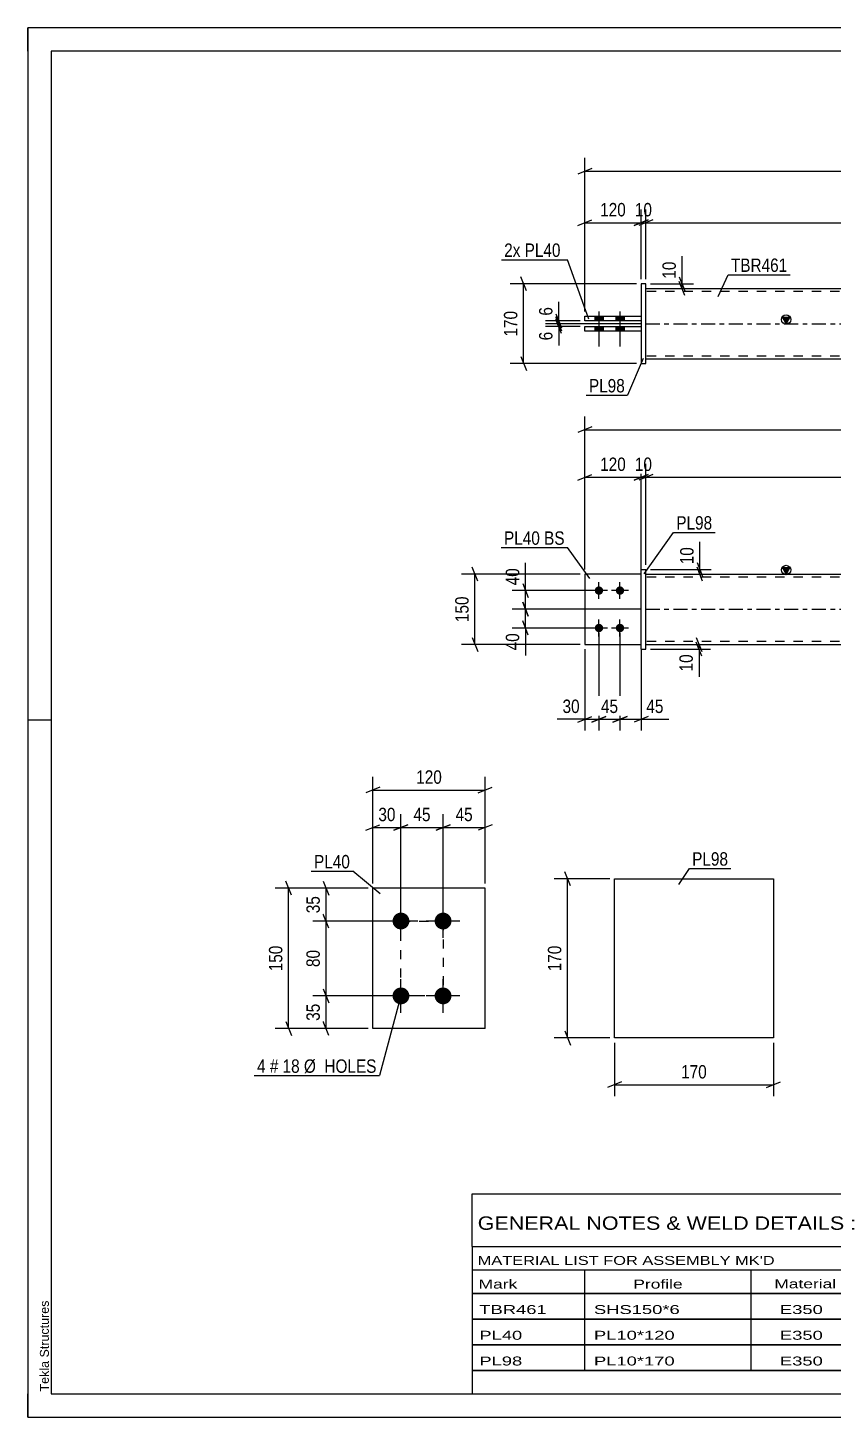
# Model space of a CAD drawing. Header units: millimetres. Extents: x 0 to 420, y 0 to 297.
# Drawn here: x 0 to 172.1, y 0 to 297 of the extents above; entities that cross this region are included whole.
import ezdxf

# ---------------------------------------------------------------- set-up
doc = ezdxf.new("R2010")
doc.units = ezdxf.units.MM
doc.linetypes.add('DXK_LINE_DOT2', pattern=[3.9198, 1.9599, -1.9599])
doc.linetypes.add('DXK_LINE_DOT3', pattern=[5.9187, 2.979, -0.9799, 0.9799, -0.9799])
doc.styles.add('Arial', font='ARIAL.TTF', dxfattribs={"height": 0.2})
doc.styles.add('Arial Narrow', font='ARIALN.TTF', dxfattribs={"height": 0.2})

# ---------------------------------------------------------------- blocks, each defined once
blk = doc.blocks.new('Unknown-581590488-1127')
at = {"color": 5, "linetype": 'Continuous'}
for p, q in [((420, 297), (0, 297)), ((0, 297), (0, 0)), ((0, 292), (0, 297)), ((415, 292), (5, 292)), ((5, 292), (5, 5)), ((5, 149), (0, 149)), ((0, 0), (0, 5)), ((5, 5), (415, 5)), ((0, 0), (420, 0))]:
    blk.add_line(p, q, dxfattribs=at)
at = {"color": 174, "linetype": 'Continuous', "style": 'Arial'}
blk.add_text('Tekla Structures', height=1.9102, rotation=90, dxfattribs=at).set_placement((4.5, 5.5))
blk = doc.blocks.new('Part-581590488-1420 - 1364')
at = {"color": 7, "linetype": 'DXK_LINE_DOT2'}
for p, q in [((131.06, 180.2), (119.06, 180.2)), ((119.06, 180.2), (119.06, 165.2)), ((131.06, 165.2), (131.06, 180.2)), ((119.06, 165.2), (131.06, 165.2))]:
    blk.add_line(p, q, dxfattribs=at)
blk = doc.blocks.new('Bolt-581590488-1378 - 1364')
at = {"linetype": 'Continuous'}
for points in [[(122.06, 175.8, -1), (122.06, 177.6, -1)], [(126.56, 175.8, -1), (126.56, 177.6, -1)], [(122.06, 167.8, -1), (122.06, 169.6, -1)], [(126.56, 167.8, -1), (126.56, 169.6, -1)]]:
    blk.add_hatch(color=1, dxfattribs=at).paths.add_polyline_path(points)
at = {"color": 1, "linetype": 'Continuous'}
for p, q in [((122.06, 174.9), (122.06, 178.5)), ((126.56, 174.9), (126.56, 178.5)), ((123.86, 176.7), (120.26, 176.7)), ((128.36, 176.7), (124.76, 176.7)), ((122.06, 166.9), (122.06, 170.5)), ((126.56, 166.9), (126.56, 170.5)), ((123.86, 168.7), (120.26, 168.7)), ((128.36, 168.7), (124.76, 168.7))]:
    blk.add_line(p, q, dxfattribs=at)
blk = doc.blocks.new('Part-581590488-1405 - 1364')
at = {"color": 2, "linetype": 'Continuous'}
for p, q in [((131.06, 164.2), (131.06, 181.2)), ((131.06, 181.2), (132.06, 181.2)), ((132.06, 164.2), (132.06, 181.2)), ((131.06, 164.2), (132.06, 164.2))]:
    blk.add_line(p, q, dxfattribs=at)
blk = doc.blocks.new('Part-581590488-1425 - 1364')
at = {"color": 2, "linetype": 'Continuous'}
for p, q in [((131.06, 180.2), (119.06, 180.2)), ((119.06, 180.2), (119.06, 165.2)), ((119.06, 165.2), (131.06, 165.2))]:
    blk.add_line(p, q, dxfattribs=at)
at = {"color": 7, "linetype": 'DXK_LINE_DOT2'}
blk.add_line((131.06, 165.2), (131.06, 180.2), dxfattribs=at)
blk = doc.blocks.new('Part-581590488-1440 - 1364')
at = {"linetype": 'Continuous'}
blk.add_hatch(color=2, dxfattribs=at).paths.add_polyline_path([(162.06, 180.2), (161.26, 181.6), (162.86, 181.6)])
at = {"color": 2, "linetype": 'Continuous'}
for p, q in [((162.06, 180.2), (161.26, 181.6)), ((161.26, 181.6), (162.86, 181.6)), ((162.86, 181.6), (162.06, 180.2)), ((132.06, 180.2), (302.82, 180.2)), ((132.06, 165.2), (302.82, 165.2))]:
    blk.add_line(p, q, dxfattribs=at)
at = {"color": 7, "linetype": 'DXK_LINE_DOT2'}
for p, q in [((132.06, 165.2), (132.06, 180.2)), ((302.82, 179.6), (132.06, 179.6)), ((302.82, 165.2), (302.82, 180.2)), ((302.82, 165.8), (132.06, 165.8))]:
    blk.add_line(p, q, dxfattribs=at)
at = {"color": 7, "linetype": 'DXK_LINE_DOT3'}
blk.add_line((132.06, 172.7), (302.82, 172.7), dxfattribs=at)
at = {"color": 2, "linetype": 'Continuous'}
blk.add_circle((162.06, 181.1), 1, dxfattribs=at)
blk = doc.blocks.new('Part-581590488-1793 - 1767')
at = {"color": 2, "linetype": 'Continuous'}
for p, q in [((119.06, 233.14), (131.06, 233.14)), ((119.06, 232.14), (119.06, 233.14)), ((131.06, 232.14), (119.06, 232.14))]:
    blk.add_line(p, q, dxfattribs=at)
at = {"color": 7, "linetype": 'DXK_LINE_DOT2'}
blk.add_line((131.06, 233.14), (131.06, 232.14), dxfattribs=at)
blk = doc.blocks.new('Part-581590488-1798 - 1767')
at = {"color": 2, "linetype": 'Continuous'}
for p, q in [((119.06, 234.34), (119.06, 235.34)), ((119.06, 235.34), (131.06, 235.34)), ((131.06, 234.34), (119.06, 234.34))]:
    blk.add_line(p, q, dxfattribs=at)
at = {"color": 7, "linetype": 'DXK_LINE_DOT2'}
blk.add_line((131.06, 235.34), (131.06, 234.34), dxfattribs=at)
blk = doc.blocks.new('Part-581590488-1773 - 1767')
at = {"linetype": 'Continuous'}
blk.add_hatch(color=2, dxfattribs=at).paths.add_polyline_path([(162.06, 233.74), (161.26, 235.14), (162.86, 235.14)])
at = {"color": 2, "linetype": 'Continuous'}
for p, q in [((132.06, 241.24), (302.82, 241.24)), ((162.06, 233.74), (161.26, 235.14)), ((161.26, 235.14), (162.86, 235.14)), ((162.86, 235.14), (162.06, 233.74)), ((132.06, 226.24), (302.82, 226.24))]:
    blk.add_line(p, q, dxfattribs=at)
at = {"color": 7, "linetype": 'DXK_LINE_DOT2'}
for p, q in [((132.06, 226.24), (132.06, 241.24)), ((302.82, 240.64), (132.06, 240.64)), ((302.82, 241.24), (302.82, 226.24)), ((302.82, 226.84), (132.06, 226.84))]:
    blk.add_line(p, q, dxfattribs=at)
at = {"color": 7, "linetype": 'DXK_LINE_DOT3'}
blk.add_line((132.06, 233.74), (302.82, 233.74), dxfattribs=at)
at = {"color": 2, "linetype": 'Continuous'}
blk.add_circle((162.06, 234.64), 1, dxfattribs=at)
blk = doc.blocks.new('Part-581590488-1799 - 1767')
at = {"color": 2, "linetype": 'Continuous'}
for p, q in [((132.06, 242.24), (131.06, 242.24)), ((131.06, 242.24), (131.06, 225.24)), ((132.06, 225.24), (132.06, 242.24)), ((131.06, 225.24), (132.06, 225.24))]:
    blk.add_line(p, q, dxfattribs=at)
blk = doc.blocks.new('Bolt-581590488-1801 - 1767')
at = {"linetype": 'Continuous'}
for points in [[(121.16, 234.34), (122.96, 234.34), (122.96, 235.34), (121.16, 235.34)], [(121.16, 234.34), (122.96, 234.34), (122.96, 235.34), (121.16, 235.34)], [(125.66, 234.34), (127.46, 234.34), (127.46, 235.34), (125.66, 235.34)], [(125.66, 234.34), (127.46, 234.34), (127.46, 235.34), (125.66, 235.34)], [(121.16, 232.14), (122.96, 232.14), (122.96, 233.14), (121.16, 233.14)], [(121.16, 232.14), (122.96, 232.14), (122.96, 233.14), (121.16, 233.14)], [(125.66, 232.14), (127.46, 232.14), (127.46, 233.14), (125.66, 233.14)], [(125.66, 232.14), (127.46, 232.14), (127.46, 233.14), (125.66, 233.14)]]:
    blk.add_hatch(color=1, dxfattribs=at).paths.add_polyline_path(points)
at = {"color": 1, "linetype": 'Continuous'}
for p, q in [((121.16, 235.34), (121.16, 234.34)), ((121.16, 235.34), (121.16, 234.34)), ((122.06, 236.34), (122.06, 228.84)), ((122.06, 236.34), (122.06, 228.84)), ((122.96, 235.34), (122.96, 234.34)), ((122.96, 235.34), (122.96, 234.34)), ((125.66, 235.34), (125.66, 234.34)), ((125.66, 235.34), (125.66, 234.34)), ((126.56, 236.34), (126.56, 228.84)), ((126.56, 236.34), (126.56, 228.84)), ((127.46, 235.34), (127.46, 234.34)), ((127.46, 235.34), (127.46, 234.34)), ((121.16, 233.14), (121.16, 232.14)), ((121.16, 233.14), (121.16, 232.14)), ((122.96, 233.14), (122.96, 232.14)), ((122.96, 233.14), (122.96, 232.14)), ((125.66, 233.14), (125.66, 232.14)), ((125.66, 233.14), (125.66, 232.14)), ((127.46, 233.14), (127.46, 232.14)), ((127.46, 233.14), (127.46, 232.14))]:
    blk.add_line(p, q, dxfattribs=at)
blk = doc.blocks.new('Bolt-581590488-2103 - 2040')
at = {"linetype": 'Continuous'}
for points in [[(79.75, 104.26, -1), (79.75, 107.86, -1)], [(88.75, 104.26, -1), (88.75, 107.86, -1)], [(79.75, 88.26, -1), (79.75, 91.86, -1)], [(88.75, 88.26, -1), (88.75, 91.86, -1)]]:
    blk.add_hatch(color=1, dxfattribs=at).paths.add_polyline_path(points)
at = {"color": 1, "linetype": 'Continuous'}
for p, q in [((79.75, 102.46), (79.75, 109.66)), ((88.75, 102.46), (88.75, 109.66)), ((83.35, 106.06), (76.15, 106.06)), ((92.35, 106.06), (85.15, 106.06)), ((79.75, 86.46), (79.75, 93.66)), ((88.75, 86.46), (88.75, 93.66)), ((83.35, 90.06), (76.15, 90.06)), ((92.35, 90.06), (85.15, 90.06))]:
    blk.add_line(p, q, dxfattribs=at)
blk = doc.blocks.new('Part-581590488-2108 - 2040')
at = {"color": 2, "linetype": 'Continuous'}
for p, q in [((97.75, 113.06), (73.75, 113.06)), ((73.75, 83.06), (73.75, 113.06)), ((97.75, 83.06), (97.75, 113.06)), ((97.75, 83.06), (73.75, 83.06))]:
    blk.add_line(p, q, dxfattribs=at)
blk = doc.blocks.new('Part-581590488-2231 - 2225')
at = {"color": 2, "linetype": 'Continuous'}
for p, q in [((125.36, 81.06), (125.36, 115.06)), ((125.36, 115.06), (159.36, 115.06)), ((159.36, 115.06), (159.36, 81.06)), ((159.36, 81.06), (125.36, 81.06))]:
    blk.add_line(p, q, dxfattribs=at)
blk = doc.blocks.new('Rectangle-581590488-2210 - 2040')
at = {"color": 1, "linetype": 'DXK_LINE_DOT2'}
blk.add_lwpolyline([(79.75, 106.06), (88.75, 106.06), (88.75, 90.06), (79.75, 90.06), (79.75, 106.06)], close=True, dxfattribs=at)
blk = doc.blocks.new('StraightDimension-581590488-1609 - 1364')
at = {"color": 7, "linetype": 'Continuous'}
for p, q in [((131.06, 172.7), (103.52, 172.7)), ((105.77, 174.2), (106.97, 171.2)), ((106.37, 168.7), (106.37, 172.7)), ((106.97, 167.2), (105.77, 170.2)), ((121.06, 168.7), (103.52, 168.7))]:
    blk.add_line(p, q, dxfattribs=at)
at = {"color": 0}
blk.add_wipeout([(105.62, 168.17), (101.42, 168.17), (101.42, 163.32), (105.62, 163.32)], dxfattribs=at)
at = {"color": 7, "linetype": 'Continuous'}
blk.add_line((106.37, 168.7), (106.37, 162.79), dxfattribs=at)
blk.add_line((106.37, 168.7), (106.37, 162.79), dxfattribs=at)
at = {"color": 3, "style": 'Arial Narrow'}
blk.add_text('40', height=2.863, rotation=90.0002, dxfattribs=at).set_placement((105.02, 163.92))
blk = doc.blocks.new('StraightDimension-581590488-1600 - 1364')
at = {"color": 7, "linetype": 'Continuous'}
for p, q in [((133.06, 181.2), (146.02, 181.2)), ((143.02, 182.7), (144.22, 179.7)), ((144.22, 178.7), (143.02, 181.7)), ((143.62, 180.2), (143.62, 181.2)), ((133.06, 180.2), (146.02, 180.2))]:
    blk.add_line(p, q, dxfattribs=at)
at = {"color": 0}
blk.add_wipeout([(142.87, 186.58), (138.67, 186.58), (138.67, 181.72), (142.87, 181.72)], dxfattribs=at)
at = {"color": 7, "linetype": 'Continuous'}
blk.add_line((143.62, 181.2), (143.62, 187.1), dxfattribs=at)
blk.add_line((143.62, 181.2), (143.62, 187.1), dxfattribs=at)
at = {"color": 3, "style": 'Arial Narrow'}
blk.add_text('10', height=2.863, rotation=90.0002, dxfattribs=at).set_placement((142.27, 182.32))
blk = doc.blocks.new('StraightDimension-581590488-1560 - 1364')
at = {"color": 7, "linetype": 'Continuous'}
for p, q in [((122.06, 167.7), (122.06, 146.78)), ((119.06, 164.2), (119.06, 146.78)), ((117.56, 148.58), (120.56, 149.78)), ((119.06, 149.18), (122.06, 149.18)), ((123.56, 149.78), (120.56, 148.58))]:
    blk.add_line(p, q, dxfattribs=at)
at = {"color": 0}
blk.add_wipeout([(118.54, 149.93), (118.54, 154.13), (113.68, 154.13), (113.68, 149.93)], dxfattribs=at)
at = {"color": 7, "linetype": 'Continuous'}
blk.add_line((119.06, 149.18), (113.16, 149.18), dxfattribs=at)
blk.add_line((119.06, 149.18), (113.16, 149.18), dxfattribs=at)
at = {"color": 3, "style": 'Arial Narrow'}
blk.add_text('30', height=2.863, dxfattribs=at).set_placement((114.28, 150.53))
blk = doc.blocks.new('StraightDimension-581590488-1452 - 1364')
at = {"color": 7, "linetype": 'Continuous'}
for p, q in [((119.06, 181.2), (119.06, 203.77)), ((131.06, 181.2), (131.06, 203.77)), ((117.56, 200.32), (120.56, 201.52)), ((119.06, 200.92), (131.06, 200.92)), ((132.56, 201.52), (129.56, 200.32))]:
    blk.add_line(p, q, dxfattribs=at)
at = {"color": 0}
blk.add_wipeout([(128.41, 201.67), (128.41, 205.87), (121.72, 205.87), (121.72, 201.67)], dxfattribs=at)
at = {"color": 3, "style": 'Arial Narrow'}
blk.add_text('120', height=2.863, dxfattribs=at).set_placement((122.32, 202.27))
blk = doc.blocks.new('StraightDimension-581590488-1479 - 1364')
at = {"color": 7, "linetype": 'Continuous'}
for p, q in [((131.06, 181.2), (131.06, 203.77)), ((132.06, 182.2), (132.06, 203.77)), ((129.56, 200.32), (132.56, 201.52)), ((133.56, 201.52), (130.56, 200.32)), ((131.06, 200.92), (132.06, 200.92))]:
    blk.add_line(p, q, dxfattribs=at)
at = {"color": 0}
blk.add_wipeout([(133.99, 201.67), (133.99, 205.87), (129.14, 205.87), (129.14, 201.67)], dxfattribs=at)
at = {"color": 3, "style": 'Arial Narrow'}
blk.add_text('10', height=2.863, dxfattribs=at).set_placement((129.74, 202.27))
blk = doc.blocks.new('StraightDimension-581590488-1577 - 1364')
at = {"color": 7, "linetype": 'Continuous'}
for p, q in [((126.56, 167.7), (126.56, 146.78)), ((131.06, 164.2), (131.06, 146.78)), ((125.06, 148.58), (128.06, 149.78)), ((126.56, 149.18), (131.06, 149.18)), ((132.56, 149.78), (129.56, 148.58))]:
    blk.add_line(p, q, dxfattribs=at)
at = {"color": 0}
blk.add_wipeout([(136.45, 149.93), (136.45, 154.13), (131.59, 154.13), (131.59, 149.93)], dxfattribs=at)
at = {"color": 7, "linetype": 'Continuous'}
blk.add_line((131.06, 149.18), (136.97, 149.18), dxfattribs=at)
blk.add_line((131.06, 149.18), (136.97, 149.18), dxfattribs=at)
at = {"color": 3, "style": 'Arial Narrow'}
blk.add_text('45', height=2.863, dxfattribs=at).set_placement((132.19, 150.53))
blk = doc.blocks.new('StraightDimension-581590488-1496 - 1364')
at = {"color": 7, "linetype": 'Continuous'}
for p, q in [((132.06, 182.2), (132.06, 203.77)), ((302.82, 182.2), (302.82, 203.77)), ((133.56, 201.52), (130.56, 200.32)), ((132.06, 200.92), (302.82, 200.92)), ((301.32, 200.32), (304.32, 201.52))]:
    blk.add_line(p, q, dxfattribs=at)
at = {"color": 0}
blk.add_wipeout([(221.7, 201.67), (221.7, 205.87), (213.18, 205.87), (213.18, 201.67)], dxfattribs=at)
at = {"color": 3, "style": 'Arial Narrow'}
blk.add_text('1708', height=2.863, dxfattribs=at).set_placement((213.78, 202.27))
blk = doc.blocks.new('StraightDimension-581590488-1546 - 1364')
at = {"color": 7, "linetype": 'Continuous'}
for p, q in [((119.06, 181.2), (119.06, 213.94)), ((315.82, 181.2), (315.82, 213.94)), ((120.56, 211.69), (117.56, 210.49)), ((119.06, 211.09), (315.82, 211.09)), ((314.32, 210.49), (317.32, 211.69))]:
    blk.add_line(p, q, dxfattribs=at)
at = {"color": 0}
blk.add_wipeout([(221.7, 211.84), (221.7, 216.04), (213.18, 216.04), (213.18, 211.84)], dxfattribs=at)
at = {"color": 3, "style": 'Arial Narrow'}
blk.add_text('1968', height=2.863, dxfattribs=at).set_placement((213.78, 212.44))
blk = doc.blocks.new('StraightDimension-581590488-1570 - 1364')
at = {"color": 7, "linetype": 'Continuous'}
for p, q in [((122.06, 167.7), (122.06, 146.78)), ((126.56, 167.7), (126.56, 146.78)), ((120.56, 148.58), (123.56, 149.78)), ((122.06, 149.18), (126.56, 149.18)), ((128.06, 149.78), (125.06, 148.58))]:
    blk.add_line(p, q, dxfattribs=at)
at = {"color": 0}
blk.add_wipeout([(126.74, 149.93), (126.74, 154.13), (121.89, 154.13), (121.89, 149.93)], dxfattribs=at)
at = {"color": 3, "style": 'Arial Narrow'}
blk.add_text('45', height=2.863, dxfattribs=at).set_placement((122.49, 150.53))
blk = doc.blocks.new('StraightDimension-581590488-1591 - 1364')
at = {"color": 7, "linetype": 'Continuous'}
for p, q in [((142.87, 166.7), (144.07, 163.7)), ((133.06, 165.2), (145.87, 165.2)), ((133.06, 164.2), (145.87, 164.2)), ((144.07, 162.7), (142.87, 165.7)), ((143.47, 164.2), (143.47, 165.2))]:
    blk.add_line(p, q, dxfattribs=at)
at = {"color": 0}
blk.add_wipeout([(142.72, 163.67), (138.52, 163.67), (138.52, 158.82), (142.72, 158.82)], dxfattribs=at)
at = {"color": 7, "linetype": 'Continuous'}
blk.add_line((143.47, 164.2), (143.47, 158.29), dxfattribs=at)
blk.add_line((143.47, 164.2), (143.47, 158.29), dxfattribs=at)
at = {"color": 3, "style": 'Arial Narrow'}
blk.add_text('10', height=2.863, rotation=90.0002, dxfattribs=at).set_placement((142.12, 159.42))
blk = doc.blocks.new('StraightDimension-581590488-1626 - 1364')
at = {"color": 7, "linetype": 'Continuous'}
for p, q in [((121.06, 176.7), (103.52, 176.7)), ((105.77, 178.2), (106.97, 175.2)), ((106.37, 172.7), (106.37, 176.7)), ((131.06, 172.7), (103.52, 172.7)), ((106.97, 171.2), (105.77, 174.2))]:
    blk.add_line(p, q, dxfattribs=at)
at = {"color": 0}
blk.add_wipeout([(105.62, 182.08), (101.42, 182.08), (101.42, 177.22), (105.62, 177.22)], dxfattribs=at)
at = {"color": 7, "linetype": 'Continuous'}
blk.add_line((106.37, 176.7), (106.37, 182.6), dxfattribs=at)
blk.add_line((106.37, 176.7), (106.37, 182.6), dxfattribs=at)
at = {"color": 3, "style": 'Arial Narrow'}
blk.add_text('40', height=2.863, rotation=90.0002, dxfattribs=at).set_placement((105.02, 177.82))
blk = doc.blocks.new('StraightDimension-581590488-1689 - 1364')
at = {"color": 7, "linetype": 'Continuous'}
for p, q in [((96.16, 178.7), (94.96, 181.7)), ((118.06, 180.2), (92.71, 180.2)), ((95.56, 165.2), (95.56, 180.2)), ((94.96, 166.7), (96.16, 163.7)), ((118.06, 165.2), (92.71, 165.2))]:
    blk.add_line(p, q, dxfattribs=at)
at = {"color": 0}
blk.add_wipeout([(94.81, 176.04), (90.61, 176.04), (90.61, 169.36), (94.81, 169.36)], dxfattribs=at)
at = {"color": 3, "style": 'Arial Narrow'}
blk.add_text('150', height=2.863, rotation=90.0002, dxfattribs=at).set_placement((94.21, 169.96))
blk = doc.blocks.new('StraightDimension-581590488-1851 - 1767')
at = {"color": 7, "linetype": 'Continuous'}
for p, q in [((112.87, 235.85), (114.07, 232.85)), ((114.07, 232.25), (112.87, 235.25)), ((118.06, 234.35), (110.62, 234.35)), ((131.06, 233.75), (110.62, 233.75)), ((113.47, 233.75), (113.47, 234.35))]:
    blk.add_line(p, q, dxfattribs=at)
at = {"color": 0}
blk.add_wipeout([(112.72, 237.9), (108.52, 237.9), (108.52, 234.87), (112.72, 234.87)], dxfattribs=at)
at = {"color": 7, "linetype": 'Continuous'}
blk.add_line((113.47, 234.35), (113.47, 238.42), dxfattribs=at)
blk.add_line((113.47, 234.35), (113.47, 238.42), dxfattribs=at)
at = {"color": 3, "style": 'Arial Narrow'}
blk.add_text('6', height=2.86, rotation=90.0002, dxfattribs=at).set_placement((112.12, 235.47))
blk = doc.blocks.new('StraightDimension-581590488-1930 - 1767')
at = {"color": 7, "linetype": 'Continuous'}
for p, q in [((129.56, 254.74), (132.56, 255.94)), ((133.56, 255.94), (130.56, 254.74)), ((131.06, 243.24), (131.06, 258.19)), ((132.06, 243.24), (132.06, 258.19)), ((131.06, 255.34), (132.06, 255.34))]:
    blk.add_line(p, q, dxfattribs=at)
at = {"color": 0}
blk.add_wipeout([(133.99, 256.09), (133.99, 260.29), (129.14, 260.29), (129.14, 256.09)], dxfattribs=at)
at = {"color": 3, "style": 'Arial Narrow'}
blk.add_text('10', height=2.863, dxfattribs=at).set_placement((129.74, 256.69))
blk = doc.blocks.new('StraightDimension-581590488-1835 - 1767')
at = {"color": 7, "linetype": 'Continuous'}
for p, q in [((112.87, 235.25), (114.07, 232.25)), ((114.07, 231.65), (112.87, 234.65)), ((131.06, 233.75), (110.62, 233.75)), ((118.06, 233.15), (110.62, 233.15)), ((113.47, 233.15), (113.47, 233.75))]:
    blk.add_line(p, q, dxfattribs=at)
at = {"color": 0}
blk.add_wipeout([(112.72, 232.62), (108.52, 232.62), (108.52, 229.59), (112.72, 229.59)], dxfattribs=at)
at = {"color": 7, "linetype": 'Continuous'}
blk.add_line((113.47, 233.15), (113.47, 229.07), dxfattribs=at)
blk.add_line((113.47, 233.15), (113.47, 229.07), dxfattribs=at)
at = {"color": 3, "style": 'Arial Narrow'}
blk.add_text('6', height=2.86, rotation=90.0002, dxfattribs=at).set_placement((112.12, 230.19))
blk = doc.blocks.new('StraightDimension-581590488-1868 - 1767')
at = {"color": 7, "linetype": 'Continuous'}
for p, q in [((139.24, 243.74), (140.44, 240.74)), ((133.06, 242.24), (142.24, 242.24)), ((133.06, 241.24), (142.24, 241.24)), ((140.44, 239.74), (139.24, 242.74)), ((139.84, 241.24), (139.84, 242.24))]:
    blk.add_line(p, q, dxfattribs=at)
at = {"color": 0}
blk.add_wipeout([(139.09, 247.63), (134.89, 247.63), (134.89, 242.77), (139.09, 242.77)], dxfattribs=at)
at = {"color": 7, "linetype": 'Continuous'}
blk.add_line((139.84, 242.24), (139.84, 248.15), dxfattribs=at)
blk.add_line((139.84, 242.24), (139.84, 248.15), dxfattribs=at)
at = {"color": 3, "style": 'Arial Narrow'}
blk.add_text('10', height=2.863, rotation=90.0002, dxfattribs=at).set_placement((138.49, 243.37))
blk = doc.blocks.new('StraightDimension-581590488-1879 - 1767')
at = {"color": 7, "linetype": 'Continuous'}
for p, q in [((106.57, 240.74), (105.37, 243.74)), ((130.06, 242.24), (103.12, 242.24)), ((105.97, 225.24), (105.97, 242.24)), ((105.37, 226.74), (106.57, 223.74)), ((130.06, 225.24), (103.12, 225.24))]:
    blk.add_line(p, q, dxfattribs=at)
at = {"color": 0}
blk.add_wipeout([(105.22, 237.09), (101.02, 237.09), (101.02, 230.4), (105.22, 230.4)], dxfattribs=at)
at = {"color": 3, "style": 'Arial Narrow'}
blk.add_text('170', height=2.863, rotation=90.0002, dxfattribs=at).set_placement((104.62, 231))
blk = doc.blocks.new('StraightDimension-581590488-1910 - 1767')
at = {"color": 7, "linetype": 'Continuous'}
for p, q in [((133.56, 255.94), (130.56, 254.74)), ((132.06, 243.24), (132.06, 258.19)), ((301.32, 254.74), (304.32, 255.94)), ((302.82, 243.24), (302.82, 258.19)), ((132.06, 255.34), (302.82, 255.34))]:
    blk.add_line(p, q, dxfattribs=at)
at = {"color": 0}
blk.add_wipeout([(221.7, 256.09), (221.7, 260.29), (213.18, 260.29), (213.18, 256.09)], dxfattribs=at)
at = {"color": 3, "style": 'Arial Narrow'}
blk.add_text('1708', height=2.863, dxfattribs=at).set_placement((213.78, 256.69))
blk = doc.blocks.new('StraightDimension-581590488-1920 - 1767')
at = {"color": 7, "linetype": 'Continuous'}
for p, q in [((117.56, 254.74), (120.56, 255.94)), ((119.06, 236.35), (119.06, 258.19)), ((132.56, 255.94), (129.56, 254.74)), ((131.06, 243.24), (131.06, 258.19)), ((119.06, 255.34), (131.06, 255.34))]:
    blk.add_line(p, q, dxfattribs=at)
at = {"color": 0}
blk.add_wipeout([(128.41, 256.09), (128.41, 260.29), (121.72, 260.29), (121.72, 256.09)], dxfattribs=at)
at = {"color": 3, "style": 'Arial Narrow'}
blk.add_text('120', height=2.863, dxfattribs=at).set_placement((122.32, 256.69))
blk = doc.blocks.new('StraightDimension-581590488-1941 - 1767')
at = {"color": 7, "linetype": 'Continuous'}
for p, q in [((119.06, 236.34), (119.06, 269.19)), ((315.82, 236.34), (315.82, 269.19)), ((120.56, 266.94), (117.56, 265.74)), ((119.06, 266.34), (315.82, 266.34)), ((314.32, 265.74), (317.32, 266.94))]:
    blk.add_line(p, q, dxfattribs=at)
at = {"color": 0}
blk.add_wipeout([(221.7, 267.09), (221.7, 271.29), (213.18, 271.29), (213.18, 267.09)], dxfattribs=at)
at = {"color": 3, "style": 'Arial Narrow'}
blk.add_text('1968', height=2.863, dxfattribs=at).set_placement((213.78, 267.69))
blk = doc.blocks.new('StraightDimension-581590488-2133 - 2040')
at = {"color": 7, "linetype": 'Continuous'}
for p, q in [((79.75, 107.06), (79.75, 128.91)), ((88.75, 107.06), (88.75, 128.91)), ((78.25, 125.46), (81.25, 126.66)), ((79.75, 126.06), (88.75, 126.06)), ((90.25, 126.66), (87.25, 125.46))]:
    blk.add_line(p, q, dxfattribs=at)
at = {"color": 0}
blk.add_wipeout([(86.68, 126.81), (86.68, 131.01), (81.82, 131.01), (81.82, 126.81)], dxfattribs=at)
at = {"color": 3, "style": 'Arial Narrow'}
blk.add_text('45', height=2.863, dxfattribs=at).set_placement((82.42, 127.41))
blk = doc.blocks.new('StraightDimension-581590488-2165 - 2040')
at = {"color": 7, "linetype": 'Continuous'}
for p, q in [((78.75, 90.06), (60.9, 90.06)), ((63.15, 91.56), (64.35, 88.56)), ((63.75, 83.06), (63.75, 90.06)), ((64.35, 81.56), (63.15, 84.56)), ((72.75, 83.06), (60.9, 83.06))]:
    blk.add_line(p, q, dxfattribs=at)
at = {"color": 0}
blk.add_wipeout([(63, 88.99), (58.8, 88.99), (58.8, 84.13), (63, 84.13)], dxfattribs=at)
at = {"color": 3, "style": 'Arial Narrow'}
blk.add_text('35', height=2.863, rotation=90.0002, dxfattribs=at).set_placement((62.4, 84.73))
blk = doc.blocks.new('StraightDimension-581590488-2123 - 2040')
at = {"color": 7, "linetype": 'Continuous'}
for p, q in [((73.75, 114.06), (73.75, 128.91)), ((79.75, 107.06), (79.75, 128.91)), ((72.25, 125.46), (75.25, 126.66)), ((73.75, 126.06), (79.75, 126.06)), ((81.25, 126.66), (78.25, 125.46))]:
    blk.add_line(p, q, dxfattribs=at)
at = {"color": 0}
blk.add_wipeout([(79.18, 126.81), (79.18, 131.01), (74.32, 131.01), (74.32, 126.81)], dxfattribs=at)
at = {"color": 3, "style": 'Arial Narrow'}
blk.add_text('30', height=2.863, dxfattribs=at).set_placement((74.92, 127.41))
blk = doc.blocks.new('StraightDimension-581590488-2112 - 2040')
at = {"color": 7, "linetype": 'Continuous'}
for p, q in [((73.75, 114.06), (73.75, 136.91)), ((97.75, 114.06), (97.75, 136.91)), ((75.25, 134.66), (72.25, 133.46)), ((73.75, 134.06), (97.75, 134.06)), ((96.25, 133.46), (99.25, 134.66))]:
    blk.add_line(p, q, dxfattribs=at)
at = {"color": 0}
blk.add_wipeout([(89.09, 134.81), (89.09, 139.01), (82.41, 139.01), (82.41, 134.81)], dxfattribs=at)
at = {"color": 3, "style": 'Arial Narrow'}
blk.add_text('120', height=2.863, dxfattribs=at).set_placement((83.01, 135.41))
blk = doc.blocks.new('StraightDimension-581590488-2143 - 2040')
at = {"color": 7, "linetype": 'Continuous'}
for p, q in [((88.75, 107.06), (88.75, 128.91)), ((97.75, 114.06), (97.75, 128.91)), ((87.25, 125.46), (90.25, 126.66)), ((88.75, 126.06), (97.75, 126.06)), ((99.25, 126.66), (96.25, 125.46))]:
    blk.add_line(p, q, dxfattribs=at)
at = {"color": 0}
blk.add_wipeout([(95.68, 126.81), (95.68, 131.01), (90.82, 131.01), (90.82, 126.81)], dxfattribs=at)
at = {"color": 3, "style": 'Arial Narrow'}
blk.add_text('45', height=2.863, dxfattribs=at).set_placement((91.42, 127.41))
blk = doc.blocks.new('StraightDimension-581590488-2154 - 2040')
at = {"color": 7, "linetype": 'Continuous'}
for p, q in [((72.75, 113.06), (52.9, 113.06)), ((56.35, 111.56), (55.15, 114.56)), ((55.75, 83.06), (55.75, 113.06)), ((55.15, 84.56), (56.35, 81.56)), ((72.75, 83.06), (52.9, 83.06))]:
    blk.add_line(p, q, dxfattribs=at)
at = {"color": 0}
blk.add_wipeout([(55, 101.4), (50.8, 101.4), (50.8, 94.72), (55, 94.72)], dxfattribs=at)
at = {"color": 3, "style": 'Arial Narrow'}
blk.add_text('150', height=2.863, rotation=90.0002, dxfattribs=at).set_placement((54.4, 95.32))
blk = doc.blocks.new('StraightDimension-581590488-2181 - 2040')
at = {"color": 7, "linetype": 'Continuous'}
for p, q in [((64.35, 104.56), (63.15, 107.56)), ((78.75, 106.06), (60.9, 106.06)), ((63.75, 90.06), (63.75, 106.06)), ((78.75, 90.06), (60.9, 90.06)), ((63.15, 91.56), (64.35, 88.56))]:
    blk.add_line(p, q, dxfattribs=at)
at = {"color": 0}
blk.add_wipeout([(63, 100.49), (58.8, 100.49), (58.8, 95.63), (63, 95.63)], dxfattribs=at)
at = {"color": 3, "style": 'Arial Narrow'}
blk.add_text('80', height=2.863, rotation=90.0002, dxfattribs=at).set_placement((62.4, 96.23))
blk = doc.blocks.new('StraightDimension-581590488-2194 - 2040')
at = {"color": 7, "linetype": 'Continuous'}
for p, q in [((72.75, 113.06), (60.9, 113.06)), ((63.15, 114.56), (64.35, 111.56)), ((63.75, 106.06), (63.75, 113.06)), ((64.35, 104.56), (63.15, 107.56)), ((78.75, 106.06), (60.9, 106.06))]:
    blk.add_line(p, q, dxfattribs=at)
at = {"color": 0}
blk.add_wipeout([(63, 111.99), (58.8, 111.99), (58.8, 107.13), (63, 107.13)], dxfattribs=at)
at = {"color": 3, "style": 'Arial Narrow'}
blk.add_text('35', height=2.863, rotation=90.0002, dxfattribs=at).set_placement((62.4, 107.73))
blk = doc.blocks.new('StraightDimension-581590488-2233 - 2225')
at = {"color": 7, "linetype": 'Continuous'}
for p, q in [((115.96, 113.56), (114.76, 116.56)), ((124.36, 115.06), (112.51, 115.06)), ((115.36, 81.06), (115.36, 115.06)), ((124.36, 81.06), (112.51, 81.06)), ((114.76, 82.56), (115.96, 79.56))]:
    blk.add_line(p, q, dxfattribs=at)
at = {"color": 0}
blk.add_wipeout([(114.61, 101.4), (110.41, 101.4), (110.41, 94.72), (114.61, 94.72)], dxfattribs=at)
at = {"color": 3, "style": 'Arial Narrow'}
blk.add_text('170', height=2.863, rotation=90.0002, dxfattribs=at).set_placement((114.01, 95.32))
blk = doc.blocks.new('StraightDimension-581590488-2240 - 2225')
at = {"color": 7, "linetype": 'Continuous'}
for p, q in [((125.36, 80.06), (125.36, 68.66)), ((159.36, 80.06), (159.36, 68.66)), ((126.86, 71.66), (123.86, 70.46)), ((157.86, 70.46), (160.86, 71.66)), ((125.36, 71.06), (159.36, 71.06))]:
    blk.add_line(p, q, dxfattribs=at)
at = {"color": 0}
blk.add_wipeout([(145.7, 71.81), (145.7, 76.01), (139.02, 76.01), (139.02, 71.81)], dxfattribs=at)
at = {"color": 3, "style": 'Arial Narrow'}
blk.add_text('170', height=2.863, dxfattribs=at).set_placement((139.62, 72.41))
blk = doc.blocks.new('Unknown-581590488-2970')
at = {"color": 7, "linetype": 'Continuous'}
for p, q in [((95, 47.75), (255, 47.75)), ((95, 36.5), (95, 47.75)), ((255, 47.75), (255, 36.5)), ((95, 36.5), (255, 36.5)), ((95, 36.5), (95, 31.5)), ((255, 36.5), (255, 31.5)), ((95, 31.5), (255, 31.5)), ((95, 31.5), (95, 26.5)), ((119, 31.5), (119, 26.5)), ((154.5, 31.5), (154.5, 26.5)), ((180.5, 31.5), (180.5, 26.5)), ((193.5, 31.5), (193.5, 26.5)), ((211, 31.5), (211, 26.5)), ((233, 31.5), (233, 26.5)), ((255, 31.5), (255, 26.5)), ((95, 26.5), (255, 26.5)), ((95, 26.45), (95, 21.05)), ((95, 26.45), (255, 26.45)), ((119, 26.5), (119, 21)), ((154.5, 26.5), (154.5, 21)), ((180.5, 26.5), (180.5, 21)), ((193.5, 26.5), (193.5, 21)), ((211, 26.5), (211, 21)), ((233, 26.5), (233, 21)), ((255, 26.45), (255, 21.05)), ((95, 21.05), (255, 21.05)), ((95, 20.95), (95, 15.55)), ((95, 20.95), (255, 20.95)), ((119, 21), (119, 15.5)), ((154.5, 21), (154.5, 15.5)), ((180.5, 21), (180.5, 15.5)), ((193.5, 21), (193.5, 15.5)), ((211, 21), (211, 15.5)), ((233, 21), (233, 15.5)), ((255, 20.95), (255, 15.55)), ((95, 15.55), (255, 15.55)), ((95, 15.45), (95, 10.05)), ((95, 15.45), (255, 15.45)), ((119, 15.5), (119, 10)), ((154.5, 15.5), (154.5, 10)), ((180.5, 15.5), (180.5, 10)), ((193.5, 15.5), (193.5, 10)), ((211, 15.5), (211, 10)), ((233, 15.5), (233, 10)), ((255, 15.45), (255, 10.05)), ((95, 10.05), (255, 10.05)), ((95, 10), (255, 10)), ((95, 10), (95, 5)), ((211, 10), (211, 5)), ((233, 10), (233, 5)), ((255, 10), (255, 5)), ((95, 5), (255, 5))]:
    blk.add_line(p, q, dxfattribs=at)
at = {"color": 7, "style": 'Arial Narrow'}
for s, height, width, p in [('GENERAL NOTES & WELD DETAILS :', 2.8633, 1.4, (96.15, 40.06)), ('REFER TYP DRAWING TYP-01', 1.9089, 1.6, (179.7, 40.16)), ("MATERIAL LIST FOR ASSEMBLY MK'D", 1.9089, 1.6, (96.15, 32.56)), ('TBR461', 1.909, 1.794707, (187.59, 32.47)), ('1', 1.91, 1.794707, (217.08, 32.56)), ('No. Required', 1.9089, 1.6, (226.41, 32.56)), ('Mark', 1.909, 1.7, (96.34, 27.5)), ('Profile', 1.909, 1.7, (129.41, 27.5)), ('Material', 1.909, 1.7, (159.54, 27.56)), ('No.', 1.909, 1.7, (184.5, 27.56)), ('Length', 1.909, 1.7, (195, 27.56)), ('Area', 1.909, 1.7, (217.5, 27.56)), ('Weight', 1.909, 1.7, (237, 27.56))]:
    blk.add_text(s, height=height, dxfattribs=dict(at, width=width)).set_placement(p)
at = {"color": 7, "linetype": 'Continuous', "style": 'Arial Narrow'}
for s, height, width, p in [('TBR461', 1.909, 1.794707, (96.5, 22.06)), ('SHS150*6', 1.909, 1.794707, (121, 22.06)), ('E350', 1.909, 1.794707, (160.74, 22.06)), ('1', 1.91, 1.794707, (184.86, 22.06)), ('1708', 1.909, 1.794707, (197.58, 22.06)), ('1.0', 1.909, 1.794707, (221.32, 22.06)), ('46.3', 1.909, 1.794707, (240.14, 22.06)), ('PL40', 1.909, 1.794707, (96.5, 16.56)), ('PL10*120', 1.909, 1.794707, (121, 16.56)), ('E350', 1.909, 1.794707, (160.74, 16.56)), ('4', 1.91, 1.794707, (184.86, 16.56)), ('150', 1.909, 1.794707, (199.77, 16.56)), ('0.0', 1.909, 1.794707, (221.32, 16.56)), ('5.7', 1.909, 1.794707, (242.33, 16.56)), ('PL98', 1.909, 1.794707, (96.5, 11.06)), ('PL10*170', 1.909, 1.794707, (121, 11.06)), ('E350', 1.909, 1.794707, (160.74, 11.06)), ('2', 1.91, 1.794707, (184.86, 11.06)), ('170', 1.909, 1.794707, (199.77, 11.06)), ('0.1', 1.909, 1.794707, (221.32, 11.06)), ('4.5', 1.909, 1.794707, (242.33, 11.06)), ('Total', 1.909, 1.7, (197.33, 6.5)), ('1.3', 1.909, 1.794707, (220.83, 6.5)), ('56.5', 1.909, 1.794707, (240.14, 6.5))]:
    blk.add_text(s, height=height, dxfattribs=dict(at, width=width)).set_placement(p)
blk = doc.blocks.new('Mark-581590488-1400 - 1364')
at = {"color": 0}
blk.add_wipeout([(146.27, 189.74), (146.27, 192.74), (138.59, 192.74), (138.59, 189.74)], dxfattribs=at)
blk.add_wipeout([(146.27, 189.74), (146.27, 192.74), (138.59, 192.74), (138.59, 189.74)], dxfattribs=at)
at = {"color": 30, "linetype": 'Continuous'}
for p, q in [((131.7, 180.28), (137.99, 189.14)), ((137.99, 189.14), (146.87, 189.14))]:
    blk.add_line(p, q, dxfattribs=at)
at = {"color": 3, "style": 'Arial Narrow'}
blk.add_text('PL98', height=2.863, dxfattribs=at).set_placement((138.59, 189.74))
blk = doc.blocks.new('MarkSet-581590488-1758 - 1364')
at = {"color": 0}
blk.add_wipeout([(109.44, 186.49), (109.44, 189.49), (101.77, 189.49), (101.77, 186.49)], dxfattribs=at)
blk.add_wipeout([(109.44, 186.49), (109.44, 189.49), (101.77, 189.49), (101.77, 186.49)], dxfattribs=at)
blk.add_wipeout([(114.72, 186.49), (114.72, 189.49), (110.34, 189.49), (110.34, 186.49)], dxfattribs=at)
blk.add_wipeout([(114.72, 186.49), (114.72, 189.49), (110.34, 189.49), (110.34, 186.49)], dxfattribs=at)
at = {"color": 30, "linetype": 'Continuous'}
for p in [(101.17, 185.89), (120.1, 179.26)]:
    blk.add_line(p, (115.32, 185.89), dxfattribs=at)
at = {"color": 3, "style": 'Arial Narrow'}
for s, p in [('PL40', (101.77, 186.49)), ('BS', (110.34, 186.49))]:
    blk.add_text(s, height=2.863, dxfattribs=at).set_placement(p)
blk = doc.blocks.new('Mark-581590488-1769 - 1767')
at = {"color": 0}
blk.add_wipeout([(162.32, 244.82), (162.32, 247.82), (150.26, 247.82), (150.26, 244.82)], dxfattribs=at)
blk.add_wipeout([(162.32, 244.82), (162.32, 247.82), (150.26, 247.82), (150.26, 244.82)], dxfattribs=at)
at = {"color": 30, "linetype": 'Continuous'}
for p, q in [((147.55, 239.55), (149.66, 244.22)), ((149.66, 244.22), (162.92, 244.22))]:
    blk.add_line(p, q, dxfattribs=at)
at = {"color": 3, "style": 'Arial Narrow'}
blk.add_text('TBR461', height=2.863, dxfattribs=at).set_placement((150.26, 244.82))
blk = doc.blocks.new('MarkSet-581590488-1979 - 1767')
at = {"color": 30, "linetype": 'Continuous'}
blk.add_line((119.91, 234.73), (115.36, 247.43), dxfattribs=at)
at = {"color": 0}
blk.add_wipeout([(105.28, 248.03), (105.28, 251.03), (101.81, 251.03), (101.81, 248.03)], dxfattribs=at)
blk.add_wipeout([(105.28, 248.03), (105.28, 251.03), (101.81, 251.03), (101.81, 248.03)], dxfattribs=at)
blk.add_wipeout([(113.86, 248.03), (113.86, 251.03), (106.18, 251.03), (106.18, 248.03)], dxfattribs=at)
blk.add_wipeout([(113.86, 248.03), (113.86, 251.03), (106.18, 251.03), (106.18, 248.03)], dxfattribs=at)
at = {"color": 30, "linetype": 'Continuous'}
blk.add_line((101.21, 247.43), (115.36, 247.43), dxfattribs=at)
at = {"color": 3, "style": 'Arial Narrow'}
for s, p in [('2x', (101.81, 248.03)), ('PL40', (106.18, 248.03))]:
    blk.add_text(s, height=2.863, dxfattribs=at).set_placement(p)
blk = doc.blocks.new('Mark-581590488-2707 - 1767')
at = {"color": 0}
blk.add_wipeout([(127.59, 219.06), (127.59, 222.06), (119.92, 222.06), (119.92, 219.06)], dxfattribs=at)
blk.add_wipeout([(127.59, 219.06), (127.59, 222.06), (119.92, 222.06), (119.92, 219.06)], dxfattribs=at)
at = {"color": 30, "linetype": 'Continuous'}
for p in [(131.49, 226.34), (119.32, 218.46)]:
    blk.add_line(p, (128.19, 218.46), dxfattribs=at)
at = {"color": 3, "style": 'Arial Narrow'}
blk.add_text('PL98', height=2.863, dxfattribs=at).set_placement((119.92, 219.06))
blk = doc.blocks.new('Mark-581590488-2099 - 2040')
at = {"color": 0}
blk.add_wipeout([(50.83, 73.62), (50.83, 76.62), (49, 76.62), (49, 73.62)], dxfattribs=at)
blk.add_wipeout([(50.83, 73.62), (50.83, 76.62), (49, 76.62), (49, 73.62)], dxfattribs=at)
blk.add_wipeout([(53.55, 73.62), (53.55, 76.62), (51.73, 76.62), (51.73, 73.62)], dxfattribs=at)
blk.add_wipeout([(53.55, 73.62), (53.55, 76.62), (51.73, 76.62), (51.73, 73.62)], dxfattribs=at)
at = {"color": 3, "style": 'Arial Narrow'}
blk.add_text('4', height=2.86, dxfattribs=at).set_placement((49, 73.62))
at = {"color": 0}
blk.add_wipeout([(58.11, 73.62), (58.11, 76.62), (54.45, 76.62), (54.45, 73.62)], dxfattribs=at)
blk.add_wipeout([(58.11, 73.62), (58.11, 76.62), (54.45, 76.62), (54.45, 73.62)], dxfattribs=at)
at = {"color": 3, "style": 'Arial Narrow'}
blk.add_text('#', height=2.86, dxfattribs=at).set_placement((51.73, 73.62))
at = {"color": 0}
blk.add_wipeout([(74.54, 73.62), (74.54, 76.62), (59.01, 76.62), (59.01, 73.62)], dxfattribs=at)
blk.add_wipeout([(74.54, 73.62), (74.54, 76.62), (59.01, 76.62), (59.01, 73.62)], dxfattribs=at)
at = {"color": 7, "linetype": 'Continuous'}
for p in [(79.75, 90.06), (48.4, 73.02)]:
    blk.add_line(p, (75.14, 73.02), dxfattribs=at)
at = {"color": 3, "style": 'Arial Narrow'}
for s, p in [('18', (54.45, 73.62)), ('Ø  HOLES', (59.01, 73.62))]:
    blk.add_text(s, height=2.863, dxfattribs=at).set_placement(p)
blk = doc.blocks.new('Mark-581590488-2104 - 2040')
at = {"color": 0}
blk.add_wipeout([(68.84, 117.32), (68.84, 120.32), (61.17, 120.32), (61.17, 117.32)], dxfattribs=at)
blk.add_wipeout([(68.84, 117.32), (68.84, 120.32), (61.17, 120.32), (61.17, 117.32)], dxfattribs=at)
at = {"color": 30, "linetype": 'Continuous'}
for p in [(60.57, 116.72), (75.34, 111.87)]:
    blk.add_line(p, (69.44, 116.72), dxfattribs=at)
at = {"color": 3, "style": 'Arial Narrow'}
blk.add_text('PL40', height=2.863, dxfattribs=at).set_placement((61.17, 117.32))
blk = doc.blocks.new('Mark-581590488-2227 - 2225')
at = {"color": 0}
blk.add_wipeout([(149.66, 117.9), (149.66, 120.9), (141.98, 120.9), (141.98, 117.9)], dxfattribs=at)
blk.add_wipeout([(149.66, 117.9), (149.66, 120.9), (141.98, 120.9), (141.98, 117.9)], dxfattribs=at)
at = {"color": 30, "linetype": 'Continuous'}
for p, q in [((139.15, 113.86), (141.38, 117.3)), ((141.38, 117.3), (150.26, 117.3))]:
    blk.add_line(p, q, dxfattribs=at)
at = {"color": 3, "style": 'Arial Narrow'}
blk.add_text('PL98', height=2.863, dxfattribs=at).set_placement((141.98, 117.9))

msp = doc.modelspace()

# ---------------------------------------------------------------- block references
for name in ['Unknown-581590488-1127', 'Part-581590488-1799 - 1767', 'Part-581590488-1773 - 1767', 'Part-581590488-1798 - 1767', 'Bolt-581590488-1801 - 1767', 'Part-581590488-1793 - 1767', 'Part-581590488-1405 - 1364', 'Part-581590488-1440 - 1364', 'Part-581590488-1420 - 1364', 'Part-581590488-1425 - 1364', 'Bolt-581590488-1378 - 1364', 'Part-581590488-2108 - 2040', 'Part-581590488-2231 - 2225', 'Bolt-581590488-2103 - 2040', 'Rectangle-581590488-2210 - 2040', 'Unknown-581590488-2970']:
    msp.add_blockref(name, (0, 0))

# ---------------------------------------------------------------- next in the draw order: block references
for name in ['StraightDimension-581590488-1930 - 1767', 'StraightDimension-581590488-1851 - 1767', 'StraightDimension-581590488-1600 - 1364', 'StraightDimension-581590488-1609 - 1364', 'StraightDimension-581590488-2133 - 2040', 'Mark-581590488-2227 - 2225', 'StraightDimension-581590488-2233 - 2225', 'StraightDimension-581590488-2165 - 2040']:
    msp.add_blockref(name, (0, 0))

# ---------------------------------------------------------------- next in the draw order: block references
for name in ['StraightDimension-581590488-1868 - 1767', 'StraightDimension-581590488-1835 - 1767', 'StraightDimension-581590488-1452 - 1364', 'StraightDimension-581590488-1560 - 1364', 'StraightDimension-581590488-1577 - 1364', 'StraightDimension-581590488-2123 - 2040', 'StraightDimension-581590488-2240 - 2225']:
    msp.add_blockref(name, (0, 0))

# ---------------------------------------------------------------- next in the draw order: block references
for name in ['StraightDimension-581590488-1879 - 1767', 'StraightDimension-581590488-1479 - 1364', 'StraightDimension-581590488-1570 - 1364', 'StraightDimension-581590488-1591 - 1364', 'StraightDimension-581590488-2112 - 2040']:
    msp.add_blockref(name, (0, 0))

# ---------------------------------------------------------------- next in the draw order: block references
for name in ['StraightDimension-581590488-1910 - 1767', 'Mark-581590488-2707 - 1767', 'StraightDimension-581590488-1496 - 1364', 'StraightDimension-581590488-2143 - 2040', 'StraightDimension-581590488-2154 - 2040']:
    msp.add_blockref(name, (0, 0))

# ---------------------------------------------------------------- next in the draw order: block references
for name in ['StraightDimension-581590488-1920 - 1767', 'StraightDimension-581590488-1546 - 1364', 'StraightDimension-581590488-2181 - 2040']:
    msp.add_blockref(name, (0, 0))

# ---------------------------------------------------------------- next in the draw order: block references
for name in ['StraightDimension-581590488-1941 - 1767', 'StraightDimension-581590488-1626 - 1364', 'StraightDimension-581590488-2194 - 2040', 'Mark-581590488-2099 - 2040']:
    msp.add_blockref(name, (0, 0))

# ---------------------------------------------------------------- next in the draw order: block references
for name in ['MarkSet-581590488-1979 - 1767', 'Mark-581590488-1769 - 1767', 'Mark-581590488-1400 - 1364', 'StraightDimension-581590488-1689 - 1364', 'Mark-581590488-2104 - 2040']:
    msp.add_blockref(name, (0, 0))

# ---------------------------------------------------------------- next in the draw order: block references
msp.add_blockref('MarkSet-581590488-1758 - 1364', (0, 0))

doc.saveas('drawing.dxf')
